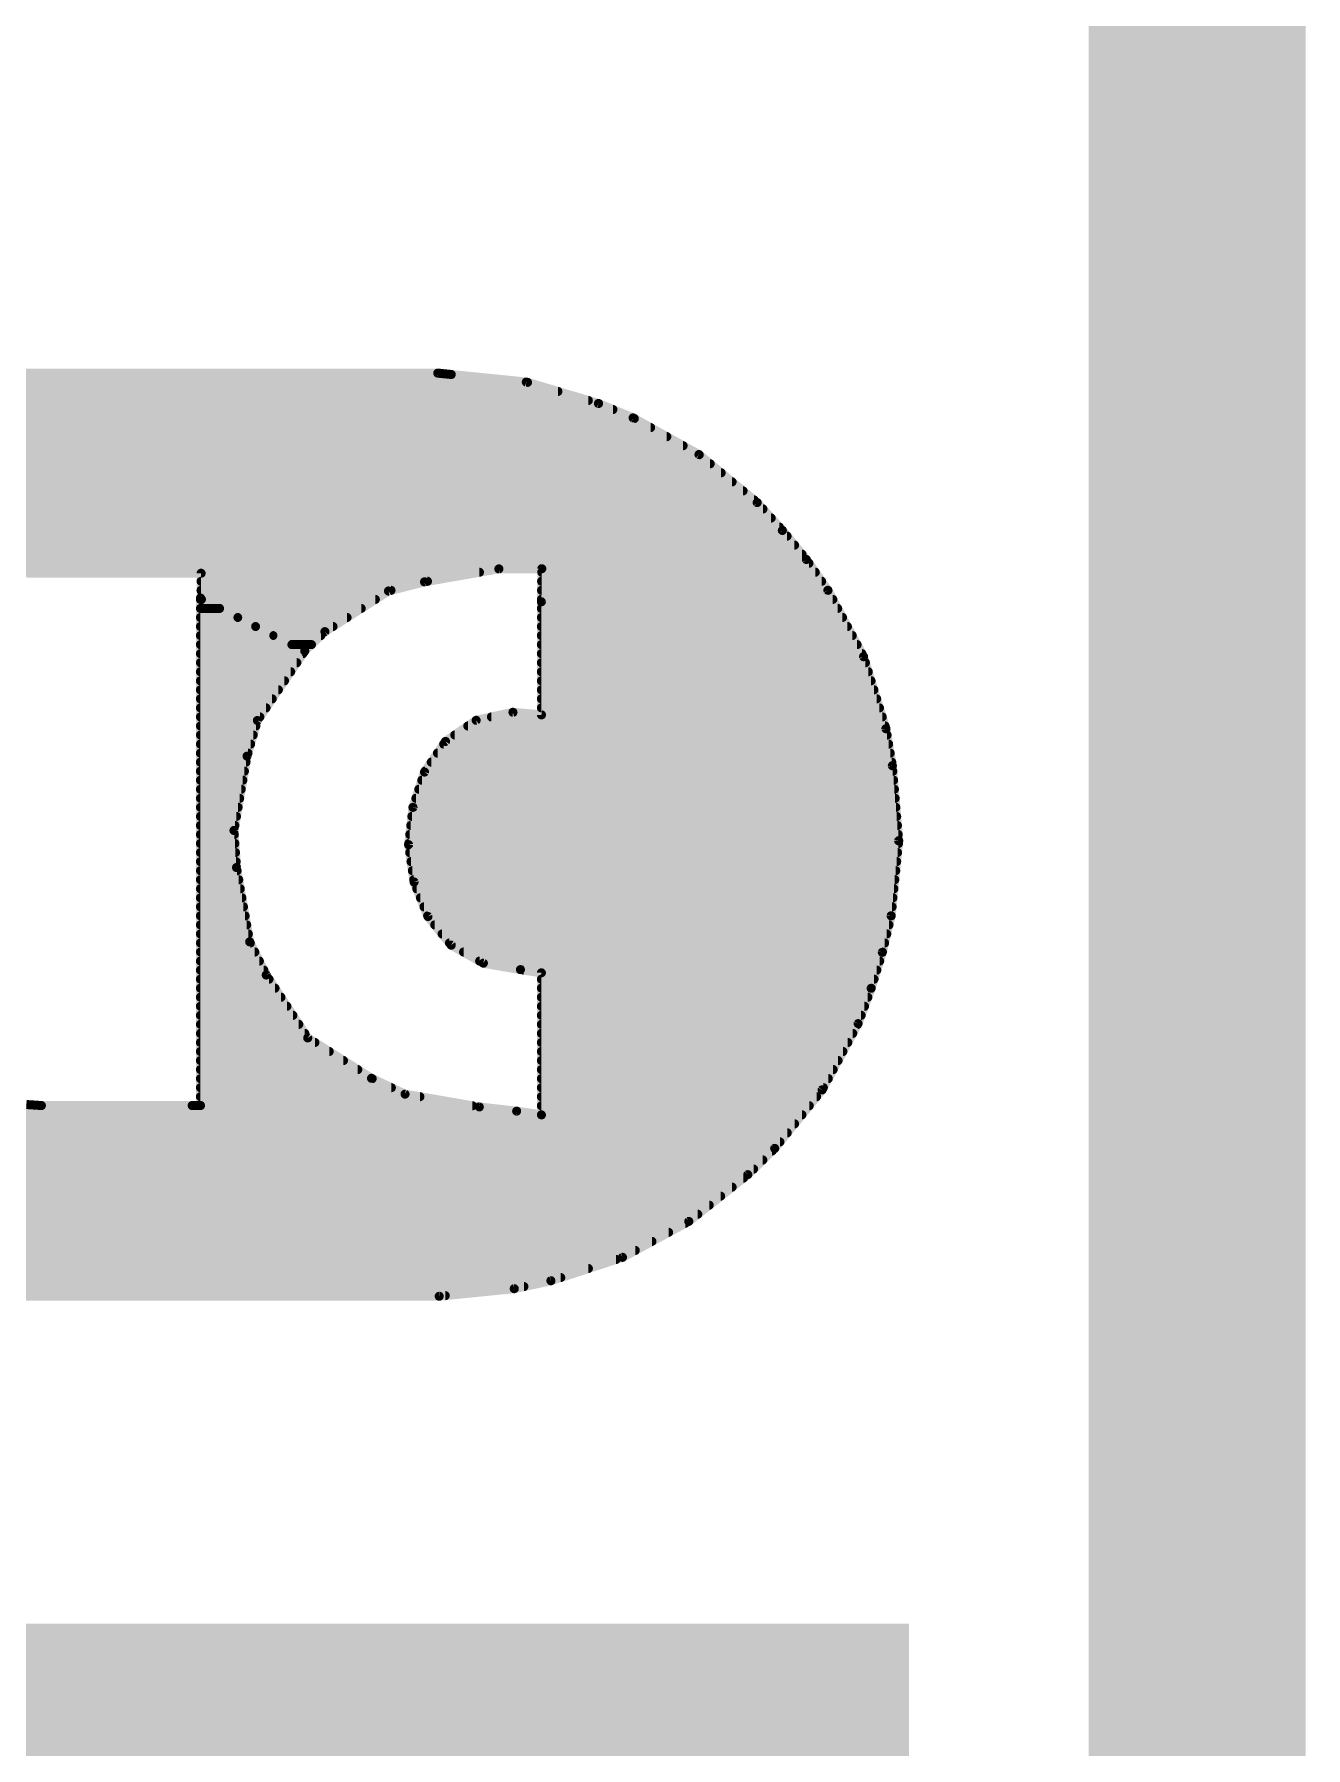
# Model space of a CAD drawing. Extents: x -34 to 73, y -22 to 26.
# Drawn here: x 23.766 to 25.552, y 15.926 to 18.332 of the extents above; entities that cross this region are included whole.
import ezdxf

# ---------------------------------------------------------------- set-up
doc = ezdxf.new("R2010")
doc.units = 0
for name, color, linetype in [('1', 12, 'CONTINUOUS'), ('16', 132, 'CONTINUOUS'), ('20', 31, 'CONTINUOUS'), ('21', 41, 'CONTINUOUS')]:
    doc.layers.add(name, color=color, linetype=linetype)

# ---------------------------------------------------------------- blocks, each defined once
blk = doc.blocks.new('RECT')
blk.add_solid([(-0.5, -0.5), (0.5, -0.5), (-0.5, 0.5), (0.5, 0.5)])

msp = doc.modelspace()

# ---------------------------------------------------------------- linework, layer by layer
at = {"layer": '1', "const_width": 0.3048}
msp.add_lwpolyline([(25.4, 0), (25.4, 25.4)], dxfattribs=at)
at = {"layer": '16', "const_width": 0.3048}
msp.add_lwpolyline([(25.4, 25.4), (25.4, 0)], dxfattribs=at)
at = {"layer": '20', "const_width": 0.2032}
msp.add_lwpolyline([(25.4, 25.4), (25.4, 0)], dxfattribs=at)
at = {"layer": '21', "const_width": 0.0127}
for points in [[(21.6282, 17.8562), (24.3363, 17.8562)], [(24.3331, 17.8565), (21.6315, 17.8565)], [(24.352, 17.8546), (24.3331, 17.8565)], [(24.4574, 17.844), (24.352, 17.8546)], [(21.4592, 17.8308), (24.5018, 17.8308)], [(21.5133, 17.8435), (24.4591, 17.8435)], [(24.5589, 17.8138), (24.4574, 17.844)], [(21.3796, 17.8054), (24.5791, 17.8054)], [(21.4194, 17.8181), (24.5445, 17.8181)], [(24.6075, 17.7936), (24.5589, 17.8138)], [(21.3303, 17.78), (24.632, 17.78)], [(21.3538, 17.7927), (24.6091, 17.7927)], [(24.7, 17.7421), (24.6075, 17.7936)], [(21.307, 17.7673), (24.6548, 17.7673)], [(21.2655, 17.7419), (24.7003, 17.7419)], [(21.2836, 17.7546), (24.6776, 17.7546)], [(24.7817, 17.6747), (24.7, 17.7421)], [(21.2318, 17.7165), (24.7311, 17.7165)], [(21.2483, 17.7292), (24.7157, 17.7292)], [(21.201, 17.6911), (24.7619, 17.6911)], [(21.2164, 17.7038), (24.7465, 17.7038)], [(21.1738, 17.6657), (24.7899, 17.6657)], [(21.1872, 17.6784), (24.7773, 17.6784)], [(24.8172, 17.6356), (24.7817, 17.6747)], [(21.1497, 17.6403), (24.8129, 17.6403)], [(21.1605, 17.653), (24.8014, 17.653)], [(24.8509, 17.5947), (24.8172, 17.6356)], [(21.1288, 17.6149), (24.8342, 17.6149)], [(21.1393, 17.6276), (24.8237, 17.6276)], [(21.1079, 17.5895), (24.8545, 17.5895)], [(21.1184, 17.6022), (24.8447, 17.6022)], [(24.8811, 17.5515), (24.8509, 17.5947)], [(21.6694, 17.5768), (24.3916, 17.5768)], [(23.7557, 17.5754), (24.0006, 17.5754)], [(24.0006, 17.5754), (24.0005, 17.539)], [(24.0006, 17.5641), (24.3186, 17.5641)], [(24.2638, 17.5505), (24.3145, 17.5634)], [(24.3145, 17.5634), (24.4189, 17.5816)], [(24.4189, 17.5816), (24.4792, 17.5817)], [(24.4792, 17.5817), (24.4787, 17.5353)], [(24.479, 17.5641), (24.8723, 17.5641)], [(24.4792, 17.5768), (24.8634, 17.5768)], [(24.1454, 17.4651), (23.9997, 17.5406)], [(23.9997, 17.5406), (23.9997, 16.8278)], [(23.9997, 17.5387), (24.001, 17.5387)], [(24.0005, 17.5514), (24.2673, 17.5514)], [(24.0005, 17.539), (24.1462, 17.4662)], [(24.0035, 17.5387), (24.2453, 17.5387)], [(24.1745, 17.4934), (24.2638, 17.5505)], [(24.4787, 17.5387), (24.888, 17.5387)], [(24.4789, 17.5514), (24.8812, 17.5514)], [(24.9312, 17.4582), (24.8811, 17.5515)], [(23.9997, 17.526), (24.0265, 17.526)], [(24.028, 17.526), (24.2255, 17.526)], [(24.4787, 17.5353), (24.4787, 17.3765)], [(24.4787, 17.526), (24.8948, 17.526)], [(23.9997, 17.5133), (24.0519, 17.5133)], [(23.9997, 17.5006), (24.0769, 17.5006)], [(24.0524, 17.5133), (24.2056, 17.5133)], [(24.0773, 17.5006), (24.1858, 17.5006)], [(24.1462, 17.4662), (24.1745, 17.4934)], [(24.4787, 17.5133), (24.9016, 17.5133)], [(24.4787, 17.5006), (24.9085, 17.5006)], [(23.9997, 17.4879), (24.1014, 17.4879)], [(23.9997, 17.4752), (24.1259, 17.4752)], [(24.1028, 17.4879), (24.1688, 17.4879)], [(24.1282, 17.4752), (24.1556, 17.4752)], [(24.4787, 17.4879), (24.9153, 17.4879)], [(24.4787, 17.4752), (24.9221, 17.4752)], [(23.9997, 17.4625), (24.1436, 17.4625)], [(23.9997, 17.4498), (24.135, 17.4498)], [(24.0797, 17.3686), (24.1454, 17.4651)], [(24.4787, 17.4625), (24.9289, 17.4625)], [(24.4787, 17.4498), (24.9338, 17.4498)], [(24.9626, 17.357), (24.9312, 17.4582)], [(23.9997, 17.4371), (24.1264, 17.4371)], [(23.9997, 17.4244), (24.1177, 17.4244)], [(24.4787, 17.4371), (24.9378, 17.4371)], [(24.4787, 17.4244), (24.9417, 17.4244)], [(23.9997, 17.4117), (24.1091, 17.4117)], [(23.9997, 17.399), (24.1004, 17.399)], [(24.4787, 17.4117), (24.9457, 17.4117)], [(24.4787, 17.399), (24.9496, 17.399)], [(23.9997, 17.3863), (24.0918, 17.3863)], [(23.9997, 17.3736), (24.0831, 17.3736)], [(24.4387, 17.3801), (24.3869, 17.3689)], [(24.4085, 17.3736), (24.9575, 17.3736)], [(24.4787, 17.3765), (24.4387, 17.3801)], [(24.4787, 17.3863), (24.9535, 17.3863)], [(23.9997, 17.3609), (24.0775, 17.3609)], [(23.9997, 17.3482), (24.0738, 17.3482)], [(24.0651, 17.3185), (24.0797, 17.3686)], [(24.3869, 17.3689), (24.3439, 17.3392)], [(24.357, 17.3482), (24.9642, 17.3482)], [(24.3753, 17.3609), (24.9614, 17.3609)], [(24.9717, 17.3051), (24.9626, 17.357)], [(23.9997, 17.3355), (24.0701, 17.3355)], [(23.9997, 17.3228), (24.0664, 17.3228)], [(24.3439, 17.3392), (24.3144, 17.2962)], [(24.3327, 17.3228), (24.9686, 17.3228)], [(24.3414, 17.3355), (24.9664, 17.3355)], [(23.9997, 17.3101), (24.0636, 17.3101)], [(24.0468, 17.2142), (24.0651, 17.3185)], [(24.324, 17.3101), (24.9708, 17.3101)], [(24.9806, 17.1997), (24.9717, 17.3051)], [(23.9997, 17.2974), (24.0614, 17.2974)], [(23.9997, 17.2847), (24.0592, 17.2847)], [(24.3144, 17.2962), (24.2982, 17.2466)], [(24.3107, 17.2847), (24.9734, 17.2847)], [(24.3153, 17.2974), (24.9723, 17.2974)], [(23.9997, 17.272), (24.0569, 17.272)], [(23.9997, 17.2593), (24.0547, 17.2593)], [(24.3024, 17.2593), (24.9756, 17.2593)], [(24.3065, 17.272), (24.9745, 17.272)], [(23.9997, 17.2466), (24.0525, 17.2466)], [(23.9997, 17.2339), (24.0502, 17.2339)], [(24.2982, 17.2466), (24.2921, 17.1942)], [(24.2967, 17.2339), (24.9777, 17.2339)], [(24.2982, 17.2466), (24.9766, 17.2466)], [(23.9997, 17.2212), (24.048, 17.2212)], [(23.9997, 17.2085), (24.0472, 17.2085)], [(24.0503, 17.162), (24.0468, 17.2142)], [(24.2937, 17.2085), (24.9799, 17.2085)], [(24.2952, 17.2212), (24.9788, 17.2212)], [(23.9997, 17.1958), (24.048, 17.1958)], [(23.9997, 17.1831), (24.0489, 17.1831)], [(24.2921, 17.1942), (24.2997, 17.1418)], [(24.2923, 17.1958), (24.9802, 17.1958)], [(24.2937, 17.1831), (24.9789, 17.1831)], [(24.97, 17.0943), (24.9806, 17.1997)], [(23.9997, 17.1704), (24.0498, 17.1704)], [(23.9997, 17.1577), (24.0511, 17.1577)], [(24.0689, 17.0577), (24.0503, 17.162)], [(24.2955, 17.1704), (24.9777, 17.1704)], [(24.2974, 17.1577), (24.9764, 17.1577)], [(23.9997, 17.145), (24.0534, 17.145)], [(23.9997, 17.1323), (24.0556, 17.1323)], [(24.2993, 17.145), (24.9751, 17.145)], [(24.2997, 17.1418), (24.3192, 17.0933)], [(24.3035, 17.1323), (24.9738, 17.1323)], [(23.9997, 17.1196), (24.0579, 17.1196)], [(23.9997, 17.1069), (24.0601, 17.1069)], [(24.3087, 17.1196), (24.9725, 17.1196)], [(24.3138, 17.1069), (24.9713, 17.1069)], [(23.9997, 17.0942), (24.0624, 17.0942)], [(23.9997, 17.0815), (24.0646, 17.0815)], [(24.3189, 17.0942), (24.97, 17.0942)], [(24.3192, 17.0933), (24.352, 17.0531)], [(24.3288, 17.0815), (24.9669, 17.0815)], [(24.9576, 17.043), (24.97, 17.0943)], [(23.9997, 17.0688), (24.0669, 17.0688)], [(24.0922, 17.0111), (24.0689, 17.0577)], [(24.3392, 17.0688), (24.9638, 17.0688)], [(23.9997, 17.0561), (24.0697, 17.0561)], [(23.9997, 17.0434), (24.076, 17.0434)], [(24.3495, 17.0561), (24.9608, 17.0561)], [(24.352, 17.0531), (24.3971, 17.0277)], [(24.3693, 17.0434), (24.9577, 17.0434)], [(24.9419, 16.9924), (24.9576, 17.043)], [(23.9997, 17.0307), (24.0824, 17.0307)], [(23.9997, 17.018), (24.0887, 17.018)], [(24.1504, 16.9227), (24.0922, 17.0111)], [(24.3919, 17.0307), (24.9538, 17.0307)], [(24.3971, 17.0277), (24.4491, 17.0187)], [(24.4491, 17.0187), (24.4787, 17.0142)], [(24.4538, 17.018), (24.9498, 17.018)], [(24.4787, 17.0142), (24.4787, 16.8147)], [(23.9997, 17.0053), (24.096, 17.0053)], [(23.9997, 16.9926), (24.1044, 16.9926)], [(24.4787, 17.0053), (24.9459, 17.0053)], [(24.4787, 16.9926), (24.9419, 16.9926)], [(24.9235, 16.9429), (24.9419, 16.9924)], [(23.9997, 16.9799), (24.1127, 16.9799)], [(23.9997, 16.9672), (24.1211, 16.9672)], [(24.4787, 16.9799), (24.9372, 16.9799)], [(24.4787, 16.9672), (24.9325, 16.9672)], [(23.9997, 16.9545), (24.1295, 16.9545)], [(23.9997, 16.9418), (24.1378, 16.9418)], [(24.4787, 16.9545), (24.9278, 16.9545)], [(24.4787, 16.9418), (24.9229, 16.9418)], [(24.873, 16.8498), (24.9235, 16.9429)], [(23.9997, 16.9291), (24.1462, 16.9291)], [(23.9997, 16.9164), (24.1604, 16.9164)], [(24.2399, 16.8661), (24.1504, 16.9227)], [(24.4787, 16.9291), (24.916, 16.9291)], [(24.4787, 16.9164), (24.9091, 16.9164)], [(23.9997, 16.9037), (24.1805, 16.9037)], [(23.9997, 16.891), (24.2005, 16.891)], [(24.4787, 16.9037), (24.9022, 16.9037)], [(24.4787, 16.891), (24.8954, 16.891)], [(23.9997, 16.8783), (24.2206, 16.8783)], [(23.9997, 16.8656), (24.2409, 16.8656)], [(24.287, 16.8438), (24.2399, 16.8661)], [(24.4787, 16.8783), (24.8885, 16.8783)], [(24.4787, 16.8656), (24.8816, 16.8656)], [(23.9997, 16.8529), (24.2678, 16.8529)], [(24.3914, 16.8258), (24.287, 16.8438)], [(24.4787, 16.8529), (24.8747, 16.8529)], [(24.8063, 16.7676), (24.873, 16.8498)], [(22.0758, 16.8275), (24.3816, 16.8275)], [(23.7762, 16.8278), (23.7552, 16.8292)], [(23.9881, 16.8278), (23.7762, 16.8278)], [(23.9997, 16.8278), (23.9881, 16.8278)], [(23.9997, 16.8402), (24.3079, 16.8402)], [(24.4439, 16.8199), (24.3914, 16.8258)], [(24.4787, 16.8147), (24.4439, 16.8199)], [(24.4787, 16.8402), (24.8652, 16.8402)], [(24.4787, 16.8275), (24.8549, 16.8275)], [(22.0758, 16.8148), (24.4777, 16.8148)], [(22.0759, 16.8021), (24.8343, 16.8021)], [(24.4787, 16.8148), (24.8446, 16.8148)], [(22.0759, 16.7894), (24.824, 16.7894)], [(22.0759, 16.7767), (24.8137, 16.7767)], [(22.0759, 16.764), (24.8027, 16.764)], [(22.076, 16.7513), (24.7897, 16.7513)], [(24.7686, 16.7307), (24.8063, 16.7676)], [(22.076, 16.7386), (24.7767, 16.7386)], [(22.076, 16.7259), (24.7625, 16.7259)], [(24.6857, 16.6651), (24.7686, 16.7307)], [(22.076, 16.7132), (24.7465, 16.7132)], [(22.0761, 16.7005), (24.7304, 16.7005)], [(22.0761, 16.6878), (24.7144, 16.6878)], [(22.0761, 16.6751), (24.6983, 16.6751)], [(22.0762, 16.6624), (24.6807, 16.6624)], [(22.0762, 16.6497), (24.6573, 16.6497)], [(24.5926, 16.6146), (24.6857, 16.6651)], [(22.0762, 16.637), (24.6339, 16.637)], [(22.0762, 16.6243), (24.6105, 16.6243)], [(22.0763, 16.6116), (24.5835, 16.6116)], [(24.492, 16.5817), (24.5926, 16.6146)], [(22.0763, 16.5989), (24.5446, 16.5989)], [(22.0763, 16.5862), (24.5058, 16.5862)], [(24.4405, 16.5706), (24.492, 16.5817)], [(22.0766, 16.5735), (24.454, 16.5735)], [(22.0772, 16.5608), (24.3435, 16.5608)], [(22.0773, 16.5597), (24.3351, 16.56)], [(24.3351, 16.56), (24.4405, 16.5706)]]:
    msp.add_lwpolyline(points, dxfattribs=at)
at = {"layer": '21', "const_width": 0.0064}
for points in [[(24.3334, 17.8597, 1), (24.3327, 17.8534)], [(24.3331, 17.8534, 1), (24.3331, 17.8597)], [(24.3363, 17.853, 1), (24.3363, 17.8594)], [(24.3523, 17.8578, 1), (24.3517, 17.8515)], [(24.3517, 17.8515, 1), (24.3523, 17.8578)], [(24.4583, 17.847, 1), (24.4565, 17.841)], [(24.4571, 17.8408, 1), (24.4577, 17.8472)], [(24.4591, 17.8403, 1), (24.4591, 17.8467)], [(24.5018, 17.8276, 1), (24.5018, 17.834)], [(24.5445, 17.8149, 1), (24.5445, 17.8213)], [(24.5601, 17.8168, 1), (24.5576, 17.8109)], [(24.558, 17.8108, 1), (24.5598, 17.8169)], [(24.5791, 17.8022, 1), (24.5791, 17.8086)], [(24.6091, 17.7964, 1), (24.606, 17.7908)], [(24.6063, 17.7907, 1), (24.6088, 17.7965)], [(24.6091, 17.7895, 1), (24.6091, 17.7959)], [(24.632, 17.7768, 1), (24.632, 17.7832)], [(24.6548, 17.7641, 1), (24.6548, 17.7705)], [(24.6776, 17.7514, 1), (24.6776, 17.7578)], [(24.702, 17.7446, 1), (24.698, 17.7397)], [(24.6985, 17.7394, 1), (24.7016, 17.7449)], [(24.7003, 17.7387, 1), (24.7003, 17.7451)], [(24.7157, 17.726, 1), (24.7157, 17.7324)], [(24.7311, 17.7133, 1), (24.7311, 17.7197)], [(24.7465, 17.7006, 1), (24.7465, 17.707)], [(24.7619, 17.6879, 1), (24.7619, 17.6943)], [(24.7773, 17.6752, 1), (24.7773, 17.6816)], [(24.7841, 17.6768, 1), (24.7794, 17.6726)], [(24.7797, 17.6723, 1), (24.7838, 17.6772)], [(24.7899, 17.6625, 1), (24.7899, 17.6689)], [(24.8014, 17.6498, 1), (24.8014, 17.6562)], [(24.8129, 17.6371, 1), (24.8129, 17.6435)], [(24.8196, 17.6376, 1), (24.8147, 17.6335)], [(24.8148, 17.6334, 1), (24.8195, 17.6377)], [(24.8237, 17.6244, 1), (24.8237, 17.6308)], [(24.8342, 17.6117, 1), (24.8342, 17.6181)], [(24.8447, 17.599, 1), (24.8447, 17.6054)], [(24.8535, 17.5965, 1), (24.8483, 17.5929)], [(24.8484, 17.5927, 1), (24.8533, 17.5967)], [(24.8545, 17.5863, 1), (24.8545, 17.5927)], [(24.0038, 17.5754, 1), (23.9974, 17.5754)], [(24.0006, 17.5673, 1), (24.0006, 17.5609)], [(24.0006, 17.5722, 1), (24.0006, 17.5785)], [(24.3139, 17.5665, 1), (24.315, 17.5602)], [(24.3153, 17.5603, 1), (24.3137, 17.5665)], [(24.3186, 17.5609, 1), (24.3186, 17.5673)], [(24.3916, 17.5736, 1), (24.3916, 17.58)], [(24.4188, 17.5847, 1), (24.4189, 17.5784)], [(24.4194, 17.5784, 1), (24.4183, 17.5847)], [(24.479, 17.5673, 1), (24.479, 17.5609)], [(24.4824, 17.5817, 1), (24.476, 17.5818)], [(24.4792, 17.58, 1), (24.4792, 17.5736)], [(24.4792, 17.5786, 1), (24.4792, 17.5849)], [(24.8634, 17.5736, 1), (24.8634, 17.58)], [(24.8723, 17.5609, 1), (24.8723, 17.5673)], [(23.9997, 17.5419, 1), (23.9997, 17.5355)], [(24.0012, 17.5435, 1), (23.9983, 17.5378)], [(24.0029, 17.5406, 1), (23.9966, 17.5406)], [(24.0005, 17.5546, 1), (24.0005, 17.5482)], [(24.0019, 17.5418, 1), (23.9991, 17.5361)], [(24.0035, 17.5419, 1), (24.0035, 17.5355)], [(24.001, 17.5355, 1), (24.001, 17.5419)], [(24.2453, 17.5355, 1), (24.2453, 17.5419)], [(24.263, 17.5536, 1), (24.2646, 17.5474)], [(24.2655, 17.5478, 1), (24.2621, 17.5532)], [(24.2673, 17.5482, 1), (24.2673, 17.5546)], [(24.4787, 17.5419, 1), (24.4787, 17.5355)], [(24.4789, 17.5546, 1), (24.4789, 17.5482)], [(24.8839, 17.553, 1), (24.8783, 17.55)], [(24.8785, 17.5497, 1), (24.8837, 17.5533)], [(24.8812, 17.5482, 1), (24.8812, 17.5546)], [(24.888, 17.5355, 1), (24.888, 17.5419)], [(23.9997, 17.5292, 1), (23.9997, 17.5228)], [(23.9973, 17.539, 1), (24.0036, 17.539)], [(24.028, 17.5292, 1), (24.028, 17.5228)], [(24.0265, 17.5228, 1), (24.0265, 17.5292)], [(24.2255, 17.5228, 1), (24.2255, 17.5292)], [(24.4818, 17.5353, 1), (24.4755, 17.5353)], [(24.4755, 17.5354, 1), (24.4818, 17.5353)], [(24.4787, 17.5292, 1), (24.4787, 17.5228)], [(24.8948, 17.5228, 1), (24.8948, 17.5292)], [(23.9997, 17.5165, 1), (23.9997, 17.5101)], [(23.9997, 17.5038, 1), (23.9997, 17.4974)], [(24.0524, 17.5165, 1), (24.0524, 17.5101)], [(24.0519, 17.5101, 1), (24.0519, 17.5165)], [(24.0773, 17.5038, 1), (24.0773, 17.4974)], [(24.0769, 17.4974, 1), (24.0769, 17.5038)], [(24.1728, 17.4961, 1), (24.1762, 17.4907)], [(24.1767, 17.4911, 1), (24.1723, 17.4957)], [(24.1858, 17.4974, 1), (24.1858, 17.5038)], [(24.2056, 17.5101, 1), (24.2056, 17.5165)], [(24.4787, 17.5165, 1), (24.4787, 17.5101)], [(24.4787, 17.5038, 1), (24.4787, 17.4974)], [(24.9016, 17.5101, 1), (24.9016, 17.5165)], [(24.9085, 17.4974, 1), (24.9085, 17.5038)], [(23.9997, 17.4911, 1), (23.9997, 17.4847)], [(23.9997, 17.4784, 1), (23.9997, 17.472)], [(24.1028, 17.4911, 1), (24.1028, 17.4847)], [(24.1014, 17.4847, 1), (24.1014, 17.4911)], [(24.1282, 17.4784, 1), (24.1282, 17.472)], [(24.1259, 17.472, 1), (24.1259, 17.4784)], [(24.1448, 17.4634, 1), (24.1476, 17.4691)], [(24.1556, 17.472, 1), (24.1556, 17.4784)], [(24.1688, 17.4847, 1), (24.1688, 17.4911)], [(24.4787, 17.4911, 1), (24.4787, 17.4847)], [(24.4787, 17.4784, 1), (24.4787, 17.472)], [(24.9153, 17.4847, 1), (24.9153, 17.4911)], [(24.9221, 17.472, 1), (24.9221, 17.4784)], [(23.9997, 17.4657, 1), (23.9997, 17.4593)], [(23.9997, 17.453, 1), (23.9997, 17.4466)], [(24.135, 17.4466, 1), (24.135, 17.453)], [(24.148, 17.4633, 1), (24.1428, 17.4668)], [(24.144, 17.4685, 1), (24.1484, 17.4639)], [(24.1436, 17.4593, 1), (24.1436, 17.4657)], [(24.1439, 17.4622, 1), (24.1469, 17.4679)], [(24.4787, 17.4657, 1), (24.4787, 17.4593)], [(24.4787, 17.453, 1), (24.4787, 17.4466)], [(24.9343, 17.4592, 1), (24.9282, 17.4573)], [(24.9284, 17.4567, 1), (24.934, 17.4597)], [(24.9289, 17.4593, 1), (24.9289, 17.4657)], [(24.9338, 17.4466, 1), (24.9338, 17.453)], [(23.9997, 17.4403, 1), (23.9997, 17.4339)], [(23.9997, 17.4276, 1), (23.9997, 17.4212)], [(24.1177, 17.4212, 1), (24.1177, 17.4276)], [(24.1264, 17.4339, 1), (24.1264, 17.4403)], [(24.4787, 17.4403, 1), (24.4787, 17.4339)], [(24.4787, 17.4276, 1), (24.4787, 17.4212)], [(24.9378, 17.4339, 1), (24.9378, 17.4403)], [(24.9417, 17.4212, 1), (24.9417, 17.4276)], [(23.9997, 17.4149, 1), (23.9997, 17.4085)], [(23.9997, 17.4022, 1), (23.9997, 17.3958)], [(24.1004, 17.3958, 1), (24.1004, 17.4022)], [(24.1091, 17.4085, 1), (24.1091, 17.4149)], [(24.4787, 17.4149, 1), (24.4787, 17.4085)], [(24.4787, 17.4022, 1), (24.4787, 17.3958)], [(24.9457, 17.4085, 1), (24.9457, 17.4149)], [(24.9496, 17.3958, 1), (24.9496, 17.4022)], [(23.9997, 17.3895, 1), (23.9997, 17.3831)], [(23.9997, 17.3768, 1), (23.9997, 17.3704)], [(24.0831, 17.3704, 1), (24.0831, 17.3768)], [(24.0918, 17.3831, 1), (24.0918, 17.3895)], [(24.4085, 17.3768, 1), (24.4085, 17.3704)], [(24.439, 17.3833, 1), (24.4384, 17.377)], [(24.4394, 17.377, 1), (24.438, 17.3832)], [(24.4787, 17.3895, 1), (24.4787, 17.3831)], [(24.4755, 17.3765, 1), (24.4818, 17.3765)], [(24.4784, 17.3733, 1), (24.479, 17.3797)], [(24.9535, 17.3831, 1), (24.9535, 17.3895)], [(24.9575, 17.3704, 1), (24.9575, 17.3768)], [(23.9997, 17.3641, 1), (23.9997, 17.3577)], [(23.9997, 17.3514, 1), (23.9997, 17.345)], [(24.0738, 17.345, 1), (24.0738, 17.3514)], [(24.0771, 17.3704, 1), (24.0823, 17.3668)], [(24.0827, 17.3677, 1), (24.0766, 17.3695)], [(24.0775, 17.3577, 1), (24.0775, 17.3641)], [(24.357, 17.3514, 1), (24.357, 17.345)], [(24.3753, 17.3641, 1), (24.3753, 17.3577)], [(24.3863, 17.372, 1), (24.3876, 17.3658)], [(24.3888, 17.3663, 1), (24.3851, 17.3715)], [(24.9658, 17.3576, 1), (24.9595, 17.3565)], [(24.9596, 17.3561, 1), (24.9657, 17.358)], [(24.9614, 17.3577, 1), (24.9614, 17.3641)], [(24.9642, 17.345, 1), (24.9642, 17.3514)], [(23.9997, 17.3387, 1), (23.9997, 17.3323)], [(23.9997, 17.326, 1), (23.9997, 17.3196)], [(24.0664, 17.3196, 1), (24.0664, 17.326)], [(24.0701, 17.3323, 1), (24.0701, 17.3387)], [(24.3327, 17.326, 1), (24.3327, 17.3196)], [(24.3414, 17.3387, 1), (24.3414, 17.3323)], [(24.3421, 17.3418, 1), (24.3457, 17.3366)], [(24.3465, 17.3374, 1), (24.3413, 17.341)], [(24.9664, 17.3323, 1), (24.9664, 17.3387)], [(24.9686, 17.3196, 1), (24.9686, 17.326)], [(23.9997, 17.3133, 1), (23.9997, 17.3069)], [(24.0682, 17.318, 1), (24.062, 17.3191)], [(24.0621, 17.3194, 1), (24.0682, 17.3176)], [(24.0636, 17.3069, 1), (24.0636, 17.3133)], [(24.324, 17.3133, 1), (24.324, 17.3069)], [(24.9748, 17.3054, 1), (24.9685, 17.3048)], [(24.9686, 17.3045, 1), (24.9748, 17.3056)], [(24.9708, 17.3069, 1), (24.9708, 17.3133)], [(23.9997, 17.3006, 1), (23.9997, 17.2942)], [(23.9997, 17.2879, 1), (23.9997, 17.2815)], [(24.0592, 17.2815, 1), (24.0592, 17.2879)], [(24.0614, 17.2942, 1), (24.0614, 17.3006)], [(24.3107, 17.2879, 1), (24.3107, 17.2815)], [(24.3118, 17.298, 1), (24.3171, 17.2944)], [(24.3175, 17.2952, 1), (24.3114, 17.2972)], [(24.3153, 17.3006, 1), (24.3153, 17.2942)], [(24.9723, 17.2942, 1), (24.9723, 17.3006)], [(24.9734, 17.2815, 1), (24.9734, 17.2879)], [(23.9997, 17.2752, 1), (23.9997, 17.2688)], [(23.9997, 17.2625, 1), (23.9997, 17.2561)], [(24.0547, 17.2561, 1), (24.0547, 17.2625)], [(24.0569, 17.2688, 1), (24.0569, 17.2752)], [(24.3024, 17.2625, 1), (24.3024, 17.2561)], [(24.3065, 17.2752, 1), (24.3065, 17.2688)], [(24.9745, 17.2688, 1), (24.9745, 17.2752)], [(24.9756, 17.2561, 1), (24.9756, 17.2625)], [(23.9997, 17.2498, 1), (23.9997, 17.2434)], [(23.9997, 17.2371, 1), (23.9997, 17.2307)], [(24.0502, 17.2307, 1), (24.0502, 17.2371)], [(24.0525, 17.2434, 1), (24.0525, 17.2498)], [(24.2967, 17.2371, 1), (24.2967, 17.2307)], [(24.2982, 17.2498, 1), (24.2982, 17.2434)], [(24.2952, 17.2476, 1), (24.3012, 17.2456)], [(24.3014, 17.2462, 1), (24.2951, 17.247)], [(24.9766, 17.2434, 1), (24.9766, 17.2498)], [(24.9777, 17.2307, 1), (24.9777, 17.2371)], [(23.9997, 17.2244, 1), (23.9997, 17.218)], [(23.9997, 17.2117, 1), (23.9997, 17.2053)], [(24.0499, 17.2144, 1), (24.0436, 17.214)], [(24.0436, 17.2147, 1), (24.0499, 17.2136)], [(24.0472, 17.2053, 1), (24.0472, 17.2117)], [(24.048, 17.218, 1), (24.048, 17.2244)], [(24.2937, 17.2117, 1), (24.2937, 17.2053)], [(24.2952, 17.2244, 1), (24.2952, 17.218)], [(24.9788, 17.218, 1), (24.9788, 17.2244)], [(24.9799, 17.2053, 1), (24.9799, 17.2117)], [(23.9997, 17.199, 1), (23.9997, 17.1926)], [(23.9997, 17.1863, 1), (23.9997, 17.1799)], [(24.048, 17.1926, 1), (24.048, 17.199)], [(24.0489, 17.1799, 1), (24.0489, 17.1863)], [(24.2952, 17.1947, 1), (24.2889, 17.1937)], [(24.2889, 17.1946, 1), (24.2952, 17.1938)], [(24.2923, 17.199, 1), (24.2923, 17.1926)], [(24.2937, 17.1863, 1), (24.2937, 17.1799)], [(24.9838, 17.1994, 1), (24.9774, 17.2)], [(24.9774, 17.1994, 1), (24.9838, 17.1999)], [(24.9789, 17.1799, 1), (24.9789, 17.1863)], [(24.9802, 17.1926, 1), (24.9802, 17.199)], [(23.9997, 17.1736, 1), (23.9997, 17.1672)], [(23.9997, 17.1609, 1), (23.9997, 17.1545)], [(24.0535, 17.1626, 1), (24.0472, 17.1615)], [(24.0472, 17.1618, 1), (24.0535, 17.1622)], [(24.0498, 17.1672, 1), (24.0498, 17.1736)], [(24.0511, 17.1545, 1), (24.0511, 17.1609)], [(24.2955, 17.1736, 1), (24.2955, 17.1672)], [(24.2974, 17.1609, 1), (24.2974, 17.1545)], [(24.9764, 17.1545, 1), (24.9764, 17.1609)], [(24.9777, 17.1672, 1), (24.9777, 17.1736)], [(23.9997, 17.1482, 1), (23.9997, 17.1418)], [(23.9997, 17.1355, 1), (23.9997, 17.1291)], [(24.0534, 17.1418, 1), (24.0534, 17.1482)], [(24.0556, 17.1291, 1), (24.0556, 17.1355)], [(24.2993, 17.1482, 1), (24.2993, 17.1418)], [(24.3027, 17.143, 1), (24.2968, 17.1406)], [(24.2966, 17.1413, 1), (24.3029, 17.1422)], [(24.3035, 17.1355, 1), (24.3035, 17.1291)], [(24.9738, 17.1291, 1), (24.9738, 17.1355)], [(24.9751, 17.1418, 1), (24.9751, 17.1482)], [(23.9997, 17.1228, 1), (23.9997, 17.1164)], [(23.9997, 17.1101, 1), (23.9997, 17.1037)], [(24.0579, 17.1164, 1), (24.0579, 17.1228)], [(24.0601, 17.1037, 1), (24.0601, 17.1101)], [(24.3087, 17.1228, 1), (24.3087, 17.1164)], [(24.3138, 17.1101, 1), (24.3138, 17.1037)], [(24.9713, 17.1037, 1), (24.9713, 17.1101)], [(24.9725, 17.1164, 1), (24.9725, 17.1228)], [(23.9997, 17.0974, 1), (23.9997, 17.091)], [(23.9997, 17.0847, 1), (23.9997, 17.0783)], [(24.0624, 17.091, 1), (24.0624, 17.0974)], [(24.0646, 17.0783, 1), (24.0646, 17.0847)], [(24.3189, 17.0974, 1), (24.3189, 17.091)], [(24.3217, 17.0953, 1), (24.3168, 17.0913)], [(24.3163, 17.0921, 1), (24.3222, 17.0945)], [(24.3288, 17.0847, 1), (24.3288, 17.0783)], [(24.9668, 17.0946, 1), (24.9731, 17.0939)], [(24.9731, 17.0935, 1), (24.9669, 17.095)], [(24.9669, 17.0783, 1), (24.9669, 17.0847)], [(24.97, 17.091, 1), (24.97, 17.0974)], [(23.9997, 17.072, 1), (23.9997, 17.0656)], [(24.0717, 17.0591, 1), (24.066, 17.0563)], [(24.0669, 17.0656, 1), (24.0669, 17.072)], [(24.3392, 17.072, 1), (24.3392, 17.0656)], [(24.9638, 17.0656, 1), (24.9638, 17.072)], [(23.9997, 17.0593, 1), (23.9997, 17.0529)], [(23.9997, 17.0466, 1), (23.9997, 17.0402)], [(24.0657, 17.0571, 1), (24.072, 17.0583)], [(24.0697, 17.0529, 1), (24.0697, 17.0593)], [(24.076, 17.0402, 1), (24.076, 17.0466)], [(24.3495, 17.0593, 1), (24.3495, 17.0529)], [(24.3535, 17.0559, 1), (24.3504, 17.0503)], [(24.3495, 17.0511, 1), (24.3545, 17.0551)], [(24.3693, 17.0466, 1), (24.3693, 17.0402)], [(24.9545, 17.0437, 1), (24.9607, 17.0423)], [(24.9606, 17.0421, 1), (24.9546, 17.0439)], [(24.9577, 17.0402, 1), (24.9577, 17.0466)], [(24.9608, 17.0529, 1), (24.9608, 17.0593)], [(23.9997, 17.0339, 1), (23.9997, 17.0275)], [(23.9997, 17.0212, 1), (23.9997, 17.0148)], [(24.0824, 17.0275, 1), (24.0824, 17.0339)], [(24.0887, 17.0148, 1), (24.0887, 17.0212)], [(24.0948, 17.0129, 1), (24.0895, 17.0094)], [(24.0893, 17.0097, 1), (24.095, 17.0125)], [(24.3919, 17.0339, 1), (24.3919, 17.0275)], [(24.3977, 17.0309, 1), (24.3966, 17.0246)], [(24.3956, 17.025, 1), (24.3987, 17.0305)], [(24.4496, 17.0218, 1), (24.4487, 17.0156)], [(24.4486, 17.0156, 1), (24.4497, 17.0218)], [(24.4538, 17.0212, 1), (24.4538, 17.0148)], [(24.4818, 17.0142, 1), (24.4755, 17.0142)], [(24.4782, 17.0111, 1), (24.4791, 17.0173)], [(24.9498, 17.0148, 1), (24.9498, 17.0212)], [(24.9538, 17.0275, 1), (24.9538, 17.0339)], [(23.9997, 17.0085, 1), (23.9997, 17.0021)], [(23.9997, 16.9958, 1), (23.9997, 16.9894)], [(24.096, 17.0021, 1), (24.096, 17.0085)], [(24.1044, 16.9894, 1), (24.1044, 16.9958)], [(24.4787, 17.0085, 1), (24.4787, 17.0021)], [(24.4787, 16.9958, 1), (24.4787, 16.9894)], [(24.9389, 16.9934, 1), (24.9449, 16.9915)], [(24.9449, 16.9913, 1), (24.9389, 16.9935)], [(24.9419, 16.9894, 1), (24.9419, 16.9958)], [(24.9459, 17.0021, 1), (24.9459, 17.0085)], [(23.9997, 16.9831, 1), (23.9997, 16.9767)], [(23.9997, 16.9704, 1), (23.9997, 16.964)], [(24.1127, 16.9767, 1), (24.1127, 16.9831)], [(24.1211, 16.964, 1), (24.1211, 16.9704)], [(24.4787, 16.9831, 1), (24.4787, 16.9767)], [(24.4787, 16.9704, 1), (24.4787, 16.964)], [(24.9325, 16.964, 1), (24.9325, 16.9704)], [(24.9372, 16.9767, 1), (24.9372, 16.9831)], [(23.9997, 16.9577, 1), (23.9997, 16.9513)], [(23.9997, 16.945, 1), (23.9997, 16.9386)], [(24.1295, 16.9513, 1), (24.1295, 16.9577)], [(24.1378, 16.9386, 1), (24.1378, 16.945)], [(24.4787, 16.9577, 1), (24.4787, 16.9513)], [(24.4787, 16.945, 1), (24.4787, 16.9386)], [(24.9206, 16.944, 1), (24.9265, 16.9418)], [(24.9263, 16.9414, 1), (24.9208, 16.9444)], [(24.9229, 16.9386, 1), (24.9229, 16.945)], [(24.9278, 16.9513, 1), (24.9278, 16.9577)], [(23.9997, 16.9323, 1), (23.9997, 16.9259)], [(23.9997, 16.9196, 1), (23.9997, 16.9132)], [(24.1462, 16.9259, 1), (24.1462, 16.9323)], [(24.1521, 16.9254, 1), (24.1487, 16.92)], [(24.1478, 16.921, 1), (24.1531, 16.9245)], [(24.1604, 16.9132, 1), (24.1604, 16.9196)], [(24.4787, 16.9323, 1), (24.4787, 16.9259)], [(24.4787, 16.9196, 1), (24.4787, 16.9132)], [(24.9091, 16.9132, 1), (24.9091, 16.9196)], [(24.916, 16.9259, 1), (24.916, 16.9323)], [(23.9997, 16.9069, 1), (23.9997, 16.9005)], [(23.9997, 16.8942, 1), (23.9997, 16.8878)], [(24.1805, 16.9005, 1), (24.1805, 16.9069)], [(24.2005, 16.8878, 1), (24.2005, 16.8942)], [(24.4787, 16.9069, 1), (24.4787, 16.9005)], [(24.4787, 16.8942, 1), (24.4787, 16.8878)], [(24.8954, 16.8878, 1), (24.8954, 16.8942)], [(24.9022, 16.9005, 1), (24.9022, 16.9069)], [(23.9997, 16.8815, 1), (23.9997, 16.8751)], [(23.9997, 16.8688, 1), (23.9997, 16.8624)], [(24.2206, 16.8751, 1), (24.2206, 16.8815)], [(24.2413, 16.8689, 1), (24.2386, 16.8632)], [(24.2382, 16.8634, 1), (24.2416, 16.8688)], [(24.2409, 16.8624, 1), (24.2409, 16.8688)], [(24.4787, 16.8815, 1), (24.4787, 16.8751)], [(24.4787, 16.8688, 1), (24.4787, 16.8624)], [(24.8816, 16.8624, 1), (24.8816, 16.8688)], [(24.8885, 16.8751, 1), (24.8885, 16.8815)], [(23.9997, 16.8561, 1), (23.9997, 16.8497)], [(23.9997, 16.8434, 1), (23.9997, 16.837)], [(24.2678, 16.8497, 1), (24.2678, 16.8561)], [(24.2876, 16.8469, 1), (24.2865, 16.8407)], [(24.2857, 16.8409, 1), (24.2884, 16.8467)], [(24.3079, 16.837, 1), (24.3079, 16.8434)], [(24.4787, 16.8561, 1), (24.4787, 16.8497)], [(24.4787, 16.8434, 1), (24.4787, 16.837)], [(24.8652, 16.837, 1), (24.8652, 16.8434)], [(24.8702, 16.8513, 1), (24.8758, 16.8483)], [(24.8755, 16.8478, 1), (24.8705, 16.8518)], [(24.8747, 16.8497, 1), (24.8747, 16.8561)], [(23.7762, 16.831, 1), (23.7762, 16.8246)], [(23.776, 16.8246, 1), (23.7764, 16.831)], [(23.9881, 16.831, 1), (23.9881, 16.8246)], [(23.9881, 16.8246, 1), (23.9881, 16.831)], [(23.9966, 16.8278, 1), (24.0029, 16.8278)], [(23.9997, 16.8246, 1), (23.9997, 16.831)], [(24.3816, 16.8243, 1), (24.3816, 16.8307)], [(24.3918, 16.829, 1), (24.3911, 16.8227)], [(24.3909, 16.8227, 1), (24.392, 16.8289)], [(24.4443, 16.823, 1), (24.4434, 16.8168)], [(24.4435, 16.8168, 1), (24.4442, 16.8231)], [(24.4787, 16.8307, 1), (24.4787, 16.8243)], [(24.8549, 16.8243, 1), (24.8549, 16.8307)], [(24.4787, 16.818, 1), (24.4787, 16.8116)], [(24.4755, 16.8147, 1), (24.4818, 16.8147)], [(24.4777, 16.8116, 1), (24.4777, 16.818)], [(24.4782, 16.8115, 1), (24.4791, 16.8178)], [(24.8343, 16.7989, 1), (24.8343, 16.8053)], [(24.8446, 16.8116, 1), (24.8446, 16.818)], [(24.8137, 16.7735, 1), (24.8137, 16.7799)], [(24.824, 16.7862, 1), (24.824, 16.7926)], [(24.7897, 16.7481, 1), (24.7897, 16.7545)], [(24.8027, 16.7608, 1), (24.8027, 16.7672)], [(24.8039, 16.7696, 1), (24.8088, 16.7656)], [(24.8086, 16.7653, 1), (24.8041, 16.7699)], [(24.7625, 16.7227, 1), (24.7625, 16.7291)], [(24.7664, 16.733, 1), (24.7708, 16.7285)], [(24.7706, 16.7283, 1), (24.7667, 16.7332)], [(24.7767, 16.7354, 1), (24.7767, 16.7418)], [(24.7304, 16.6973, 1), (24.7304, 16.7037)], [(24.7465, 16.71, 1), (24.7465, 16.7164)], [(24.6983, 16.6719, 1), (24.6983, 16.6783)], [(24.7144, 16.6846, 1), (24.7144, 16.691)], [(24.6573, 16.6465, 1), (24.6573, 16.6529)], [(24.6807, 16.6592, 1), (24.6807, 16.6656)], [(24.6837, 16.6676, 1), (24.6877, 16.6626)], [(24.6872, 16.6623, 1), (24.6842, 16.6679)], [(24.6105, 16.6211, 1), (24.6105, 16.6275)], [(24.6339, 16.6338, 1), (24.6339, 16.6402)], [(24.5835, 16.6084, 1), (24.5835, 16.6148)], [(24.5911, 16.6174, 1), (24.5941, 16.6118)], [(24.5936, 16.6116, 1), (24.5916, 16.6176)], [(24.491, 16.5847, 1), (24.493, 16.5787)], [(24.4927, 16.5786, 1), (24.4913, 16.5848)], [(24.5058, 16.583, 1), (24.5058, 16.5894)], [(24.5446, 16.5957, 1), (24.5446, 16.6021)], [(24.3348, 16.5631, 1), (24.3354, 16.5568)], [(24.3351, 16.5568, 1), (24.3351, 16.5631)], [(24.3435, 16.5576, 1), (24.3435, 16.564)], [(24.4398, 16.5737, 1), (24.4412, 16.5675)], [(24.4408, 16.5674, 1), (24.4402, 16.5737)], [(24.454, 16.5703, 1), (24.454, 16.5767)]]:
    msp.add_lwpolyline(points, format="xyb", dxfattribs=at)

# ---------------------------------------------------------------- block references
at = {"layer": '1', "xscale": 1.2, "yscale": 2, "rotation": 90}
msp.add_blockref('RECT', (23.995, 15.5), dxfattribs=at)

doc.saveas('drawing.dxf')
